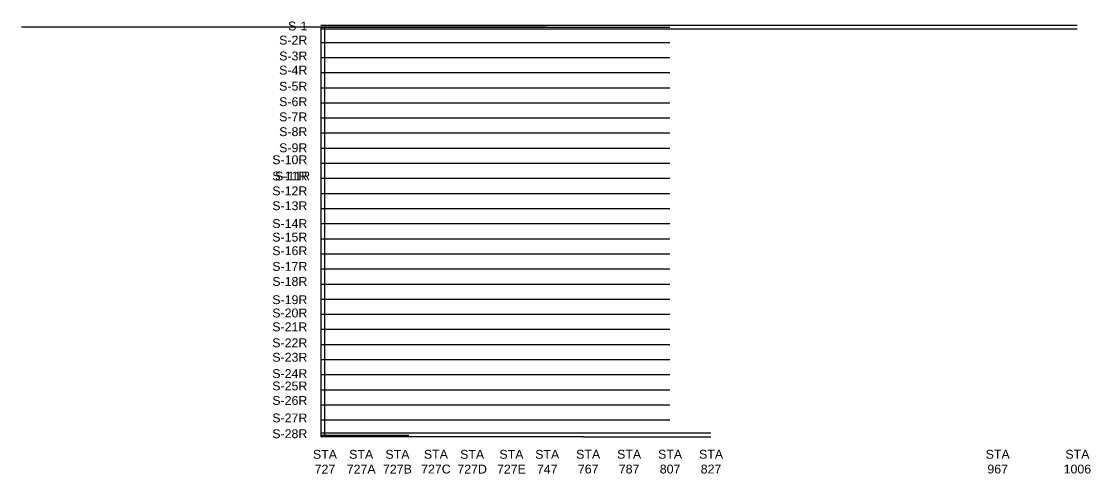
# Model space of a CAD drawing. Header units: millimetres. Extents: x 747 to 7762, y 902 to 3101.
# Drawn here: x 3244 to 4210, y 2278 to 2686 of the extents above; entities that cross this region are included whole.
import ezdxf

# ---------------------------------------------------------------- set-up
doc = ezdxf.new("R2010")
doc.units = ezdxf.units.MM
doc.layers.get('0').update_dxf_attribs({"color": 4})
doc.styles.get("Standard").update_dxf_attribs({"font": 'arial.ttf'})

msp = doc.modelspace()

# ---------------------------------------------------------------- linework, layer by layer
at = {"lineweight": -3}
for p, q in [((3718.67, 2680.46), (3243.84, 2680.46)), ((3514.25, 2680.46), (3514.25, 2312.44)), ((3514.25, 2680.46), (3829.67, 2680.46)), ((3514.25, 2653.2), (3829.67, 2653.2)), ((3514.25, 2625.94), (3829.67, 2625.94)), ((3514.25, 2598.68), (3829.67, 2598.68)), ((3514.25, 2571.42), (3829.67, 2571.42)), ((3514.25, 2544.16), (3829.67, 2544.16)), ((3514.25, 2544.16), (3829.67, 2544.16)), ((3514.25, 2516.9), (3829.67, 2516.9)), ((3514.25, 2489.64), (3829.67, 2489.64)), ((3514.25, 2462.37), (3829.67, 2462.37)), ((3514.25, 2435.11), (3829.67, 2435.11)), ((3514.25, 2407.85), (3829.67, 2407.85)), ((3514.25, 2380.59), (3829.67, 2380.59)), ((3514.25, 2353.33), (3829.67, 2353.33)), ((3514.25, 2326.07), (3829.67, 2326.07))]:
    msp.add_line(p, q, dxfattribs=at)
for p, q in [((4197.67, 2682.06), (3514.25, 2682.06)), ((3514.25, 2680.46), (3514.25, 2310.84)), ((4197.67, 2678.86), (3514.25, 2678.86)), ((3517.85, 2680.46), (3517.85, 2310.84)), ((3866.67, 2314.04), (3514.25, 2314.04)), ((3751.73, 2310.84), (3514.25, 2310.84))]:
    msp.add_line(p, q)
at = {"color": 4, "lineweight": -3}
for p, q in [((3514.25, 2666.83), (3829.67, 2666.83)), ((3514.25, 2639.57), (3829.67, 2639.57)), ((3514.25, 2612.31), (3829.67, 2612.31)), ((3514.25, 2585.05), (3829.67, 2585.05)), ((3514.25, 2557.79), (3829.67, 2557.79)), ((3514.25, 2530.53), (3829.67, 2530.53)), ((3514.25, 2503.27), (3829.67, 2503.27)), ((3514.25, 2476), (3829.67, 2476)), ((3514.25, 2448.74), (3829.67, 2448.74)), ((3514.25, 2421.48), (3829.67, 2421.48)), ((3514.25, 2394.22), (3829.67, 2394.22)), ((3514.25, 2366.96), (3829.67, 2366.96)), ((3514.25, 2339.7), (3829.67, 2339.7)), ((3514.25, 2314.04), (3514.25, 2310.84)), ((3514.25, 2312.44), (3593.97, 2312.44)), ((3751.73, 2310.84), (3866.67, 2310.84))]:
    msp.add_line(p, q, dxfattribs=at)

# ---------------------------------------------------------------- texts
at = {"lineweight": -3, "char_height": 8}
for s, width, insert, attachment_point in [('S-1', 28.2758, (3502.2, 2677.52), 9), ('S-2R', 28.2758, (3502.2, 2664.75), 9), ('S-3R', 28.2758, (3502.2, 2650.42), 9), ('S-4R', 134.196, (3502.2, 2637.69), 9), ('S-5R', 28.2758, (3502.2, 2623.15), 9), ('S-6R', 28.2758, (3502.2, 2609.18), 9), ('S-7R', 28.2758, (3502.2, 2595.54), 9), ('S-8R', 28.2758, (3502.2, 2582.12), 9), ('S-9R', 28.2758, (3502.2, 2567.6), 9), ('S-10R', 140.1826, (3502.2, 2556.79), 9), ('S-11R', 28.2758, (3502.2, 2542.11), 9), ('S-11R', 28.2758, (3473.09, 2542.11), 7), ('S-12R', 28.2758, (3502.2, 2528.7), 9), ('S-13R', 28.2758, (3502.2, 2515.28), 9), ('S-14R', 139.7056, (3502.2, 2499.16), 9), ('S-15R', 28.2758, (3502.2, 2486.96), 9), ('S-16R', 28.2758, (3502.2, 2474.69), 9), ('S-17R', 28.2758, (3502.2, 2460.54), 9), ('S-18R', 28.2758, (3502.2, 2446.91), 9), ('S-19R', 139.2386, (3502.2, 2430.47), 9), ('S-20R', 28.2758, (3502.2, 2418.48), 9), ('S-21R', 28.2758, (3502.2, 2406.01), 9), ('S-22R', 28.2758, (3502.2, 2391.56), 9), ('S-23R', 28.2758, (3502.2, 2378.51), 9), ('S-24R', 28.2758, (3502.2, 2363.77), 9), ('S-25R', 28.2758, (3502.2, 2352.61), 9), ('S-26R', 154.2355, (3502.2, 2339.52), 9), ('S-27R', 28.2758, (3502.2, 2323.76), 9), ('S-28R', 28.2758, (3502.2, 2309.5), 9), ('STA \\P727C', 28.8004, (3618.36, 2288.36), 5), ('STA \\P767', 28.8004, (3755.94, 2288.36), 5), ('STA \\P787', 28.8004, (3792.94, 2288.36), 5), ('STA \\P807', 28.8004, (3829.94, 2288.36), 5), ('STA \\P827', 28.8004, (3866.94, 2288.36), 5), ('STA \\P967', 28.8004, (4125.94, 2288.36), 5), ('STA \\P1006', 28.8004, (4197.94, 2288.36), 5), ('STA \\P727', 28.8004, (3518.12, 2288.36), 5), ('STA \\P727A', 28.8004, (3550.86, 2288.36), 5), ('STA \\P727B', 28.8004, (3583.6, 2288.36), 5), ('STA \\P727D', 28.8004, (3651.08, 2288.36), 5), ('STA \\P727E', 28.8004, (3686.59, 2288.36), 5), ('STA \\P747', 28.8004, (3718.94, 2288.36), 5)]:
    msp.add_mtext_dynamic_manual_height_columns(s, width=width, gutter_width=12.5, heights=[0], dxfattribs=dict(at, insert=insert, attachment_point=attachment_point))

doc.saveas('drawing.dxf')
